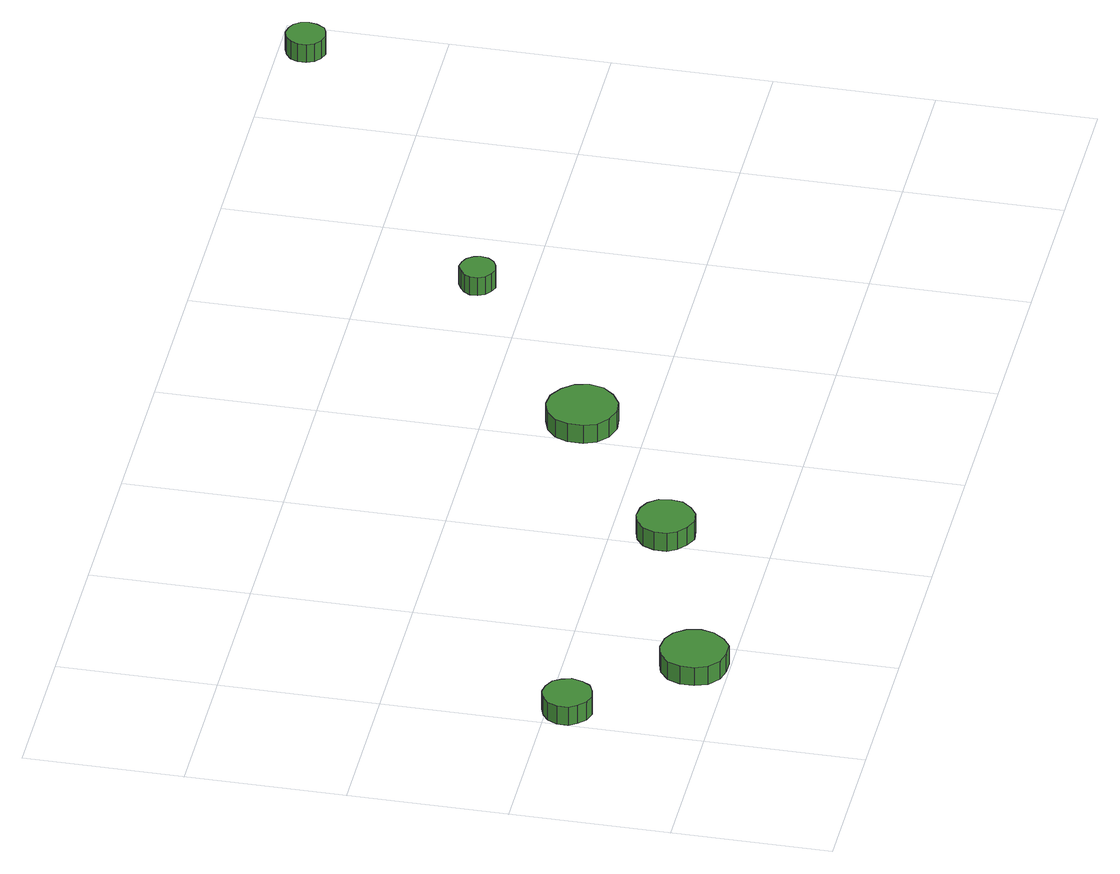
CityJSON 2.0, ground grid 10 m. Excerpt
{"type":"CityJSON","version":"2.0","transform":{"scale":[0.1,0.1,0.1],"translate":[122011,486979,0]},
"CityObjects":{
"tree1":{"type":"SolitaryVegetationObject","attributes":{"function":"something"},"geometry":[{"type":"MultiSurface","lod":"1","boundaries":[[[0,1,2,3,4,5,6,7,8,9,10,11,12,13,14]],[[15,16,17,18,19,20,21,22,23,24,25,26,27,28,29]],[[0,29,28,1]],[[1,28,27,2]],[[2,27,26,3]],[[3,26,25,4]],[[4,25,24,5]],[[5,24,23,6]],[[6,23,22,7]],[[7,22,21,8]],[[8,21,20,9]],[[9,20,19,10]],[[10,19,18,11]],[[11,18,17,12]],[[12,17,16,13]],[[13,16,15,14]],[[14,15,29,0]]]}]},
"tree2":{"type":"SolitaryVegetationObject","attributes":{"function":"something"},"geometry":[{"type":"MultiSurface","lod":"1","boundaries":[[[30,31,32,33,34,35,36,37,38,39,40,41,42,43,44]],[[45,46,47,48,49,50,51,52,53,54,55,56,57,58,59]],[[30,59,58,31]],[[31,58,57,32]],[[32,57,56,33]],[[33,56,55,34]],[[34,55,54,35]],[[35,54,53,36]],[[36,53,52,37]],[[37,52,51,38]],[[38,51,50,39]],[[39,50,49,40]],[[40,49,48,41]],[[41,48,47,42]],[[42,47,46,43]],[[43,46,45,44]],[[44,45,59,30]]]}]},
"tree3":{"type":"SolitaryVegetationObject","attributes":{"function":"something"},"geometry":[{"type":"MultiSurface","lod":"1","boundaries":[[[60,61,62,63,64,65,66,67,68,69,70,71,72,73,74]],[[75,76,77,78,79,80,81,82,83,84,85,86,87,88,89]],[[60,89,88,61]],[[61,88,87,62]],[[62,87,86,63]],[[63,86,85,64]],[[64,85,84,65]],[[65,84,83,66]],[[66,83,82,67]],[[67,82,81,68]],[[68,81,80,69]],[[69,80,79,70]],[[70,79,78,71]],[[71,78,77,72]],[[72,77,76,73]],[[73,76,75,74]],[[74,75,89,60]]]}]},
"tree4":{"type":"SolitaryVegetationObject","attributes":{"function":"something"},"geometry":[{"type":"MultiSurface","lod":"1","boundaries":[[[90,91,92,93,94,95,96,97,98,99,100,101,102,103,104]],[[105,106,107,108,109,110,111,112,113,114,115,116,117,118,119]],[[90,119,118,91]],[[91,118,117,92]],[[92,117,116,93]],[[93,116,115,94]],[[94,115,114,95]],[[95,114,113,96]],[[96,113,112,97]],[[97,112,111,98]],[[98,111,110,99]],[[99,110,109,100]],[[100,109,108,101]],[[101,108,107,102]],[[102,107,106,103]],[[103,106,105,104]],[[104,105,119,90]]]}]},
"tree5":{"type":"SolitaryVegetationObject","attributes":{"function":"something"},"geometry":[{"type":"MultiSurface","lod":"1","boundaries":[[[120,121,122,123,124,125,126,127,128,129,130,131,132,133,134]],[[135,136,137,138,139,140,141,142,143,144,145,146,147,148,149]],[[120,149,148,121]],[[121,148,147,122]],[[122,147,146,123]],[[123,146,145,124]],[[124,145,144,125]],[[125,144,143,126]],[[126,143,142,127]],[[127,142,141,128]],[[128,141,140,129]],[[129,140,139,130]],[[130,139,138,131]],[[131,138,137,132]],[[132,137,136,133]],[[133,136,135,134]],[[134,135,149,120]]]}]},
"tree6":{"type":"SolitaryVegetationObject","attributes":{"function":"something"},"geometry":[{"type":"MultiSurface","lod":"1","boundaries":[[[150,151,152,153,154,155,156,157,158,159,160,161,162,163,164]],[[165,166,167,168,169,170,171,172,173,174,175,176,177,178,179]],[[150,179,178,151]],[[151,178,177,152]],[[152,177,176,153]],[[153,176,175,154]],[[154,175,174,155]],[[155,174,173,156]],[[156,173,172,157]],[[157,172,171,158]],[[158,171,170,159]],[[159,170,169,160]],[[160,169,168,161]],[[161,168,167,162]],[[162,167,166,163]],[[163,166,165,164]],[[164,165,179,150]]]}]}
},
"vertices":[
[32,88,19],[30,94,19],[27,99,19],[21,102,19],[15,103,19],[9,101,19],[4,97,19],[1,91,19],[1,84,19],[4,79,19],[9,74,19],[15,72,19],[21,73,19],[27,76,19],[30,81,19],[30,81,6],[27,76,6],[21,73,6],[15,72,6],[9,74,6],[4,79,6],[1,84,6],[1,91,6],[4,97,6],[9,101,6],[15,103,6],[21,102,6],[27,99,6],[30,94,6],[32,88,6],
[96,21,21],[94,30,21],[89,37,21],[82,41,21],[73,42,21],[65,40,21],[58,34,21],[55,26,21],[55,17,21],[58,9,21],[65,3,21],[73,1,21],[82,1,21],[89,6,21],[94,13,21],[94,13,8],[89,6,8],[82,1,8],[73,1,8],[65,3,8],[58,9,8],[55,17,8],[55,26,8],[58,34,8],[65,40,8],[73,42,8],[82,41,8],[89,37,8],[94,30,8],[96,21,8],
[227,66,22],[226,74,22],[221,80,22],[215,83,22],[207,84,22],[200,82,22],[194,77,22],[191,70,22],[191,62,22],[194,56,22],[200,51,22],[207,48,22],[215,49,22],[221,53,22],[226,59,22],[226,59,9],[221,53,9],[215,49,9],[207,48,9],[200,51,9],[194,56,9],[191,62,9],[191,70,9],[194,77,9],[200,82,9],[207,84,9],[215,83,9],[221,80,9],[226,74,9],[227,66,9],
[341,140,20],[339,149,20],[333,156,20],[325,161,20],[316,162,20],[307,159,20],[300,153,20],[297,145,20],[297,135,20],[300,127,20],[307,121,20],[316,118,20],[325,119,20],[333,124,20],[339,131,20],[339,131,7],[333,124,7],[325,119,7],[316,118,7],[307,121,7],[300,127,7],[297,135,7],[297,145,7],[300,153,7],[307,159,7],[316,162,7],[325,161,7],[333,156,7],[339,149,7],[341,140,7],
[462,232,20],[461,236,20],[458,240,20],[454,242,20],[449,243,20],[445,241,20],[441,238,20],[439,234,20],[439,229,20],[441,225,20],[445,222,20],[449,220,20],[454,221,20],[458,223,20],[461,227,20],[461,227,7],[458,223,7],[454,221,7],[449,220,7],[445,222,7],[441,225,7],[439,229,7],[439,234,7],[441,238,7],[445,241,7],[449,243,7],[454,242,7],[458,240,7],[461,236,7],[462,232,7],
[688,384,19],[687,389,19],[684,393,19],[680,395,19],[675,396,19],[670,394,19],[666,391,19],[664,386,19],[664,381,19],[666,376,19],[670,373,19],[675,371,19],[680,372,19],[684,374,19],[687,379,19],[687,379,6],[684,374,6],[680,372,6],[675,371,6],[670,373,6],[666,376,6],[664,381,6],[664,386,6],[666,391,6],[670,394,6],[675,396,6],[680,395,6],[684,393,6],[687,389,6],[688,384,6]
]}
